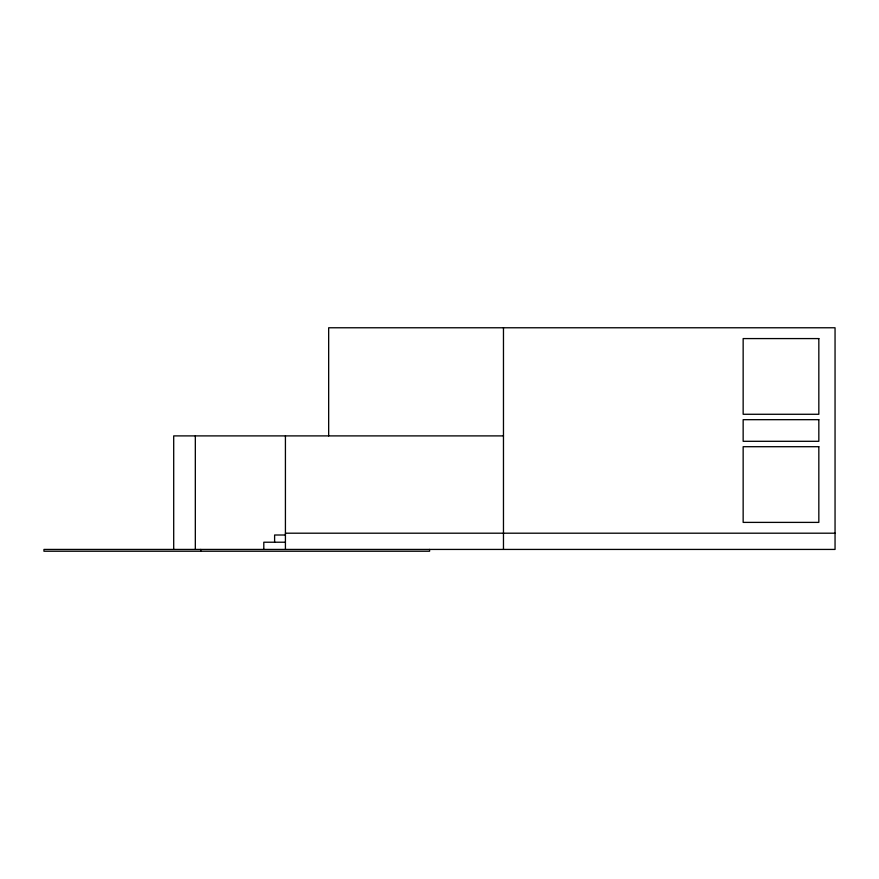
<?xml version="1.0" encoding="UTF-8"?>
<svg xmlns="http://www.w3.org/2000/svg" width="879" height="879" viewBox="0 0 879 879"><rect width="100%" height="100%" fill="white"/><g stroke="black" fill="none" stroke-linecap="round" stroke-linejoin="round"><path stroke-width="1.32" d="M503.469 435.896L173.701 435.896L173.701 549.43M285.422 533.201L835.05 533.201M285.422 535.003L274.611 535.003L274.611 542.222M285.422 542.222L263.799 542.222L263.799 549.43M503.469 327.768L503.469 549.43M429.589 549.43L429.589 551.232L43.95 551.232L43.95 549.43L835.05 549.43L835.05 327.768L328.669 327.768L328.669 435.896M285.422 435.896L285.422 549.43M200.731 549.43L200.731 551.232M195.325 435.896L195.325 549.43M818.832 338.58L743.151 338.58L743.151 414.273L818.832 414.273L818.832 338.58M818.832 419.679L743.151 419.679L743.151 441.302L818.832 441.302L818.832 419.679M818.832 446.708L743.151 446.708L743.151 522.39L818.832 522.39L818.832 446.708"/></g></svg>
